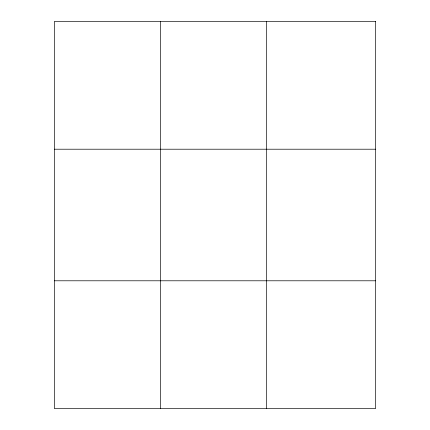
<?xml version="1.0" encoding="UTF-8"?>
<svg xmlns="http://www.w3.org/2000/svg" width="430" height="430" viewBox="0 0 430 430"><rect width="100%" height="100%" fill="white"/><g stroke="black" fill="none" stroke-linecap="round" stroke-linejoin="round"><path stroke-width="0.64" d="M160.369 408.5L160.369 21.5M266.417 408.5L266.417 21.5M54.32 149.21L375.68 149.21M54.32 280.79L375.68 280.79M375.68 21.5L54.32 21.5L54.32 408.5L375.68 408.5L375.68 21.5"/></g></svg>
